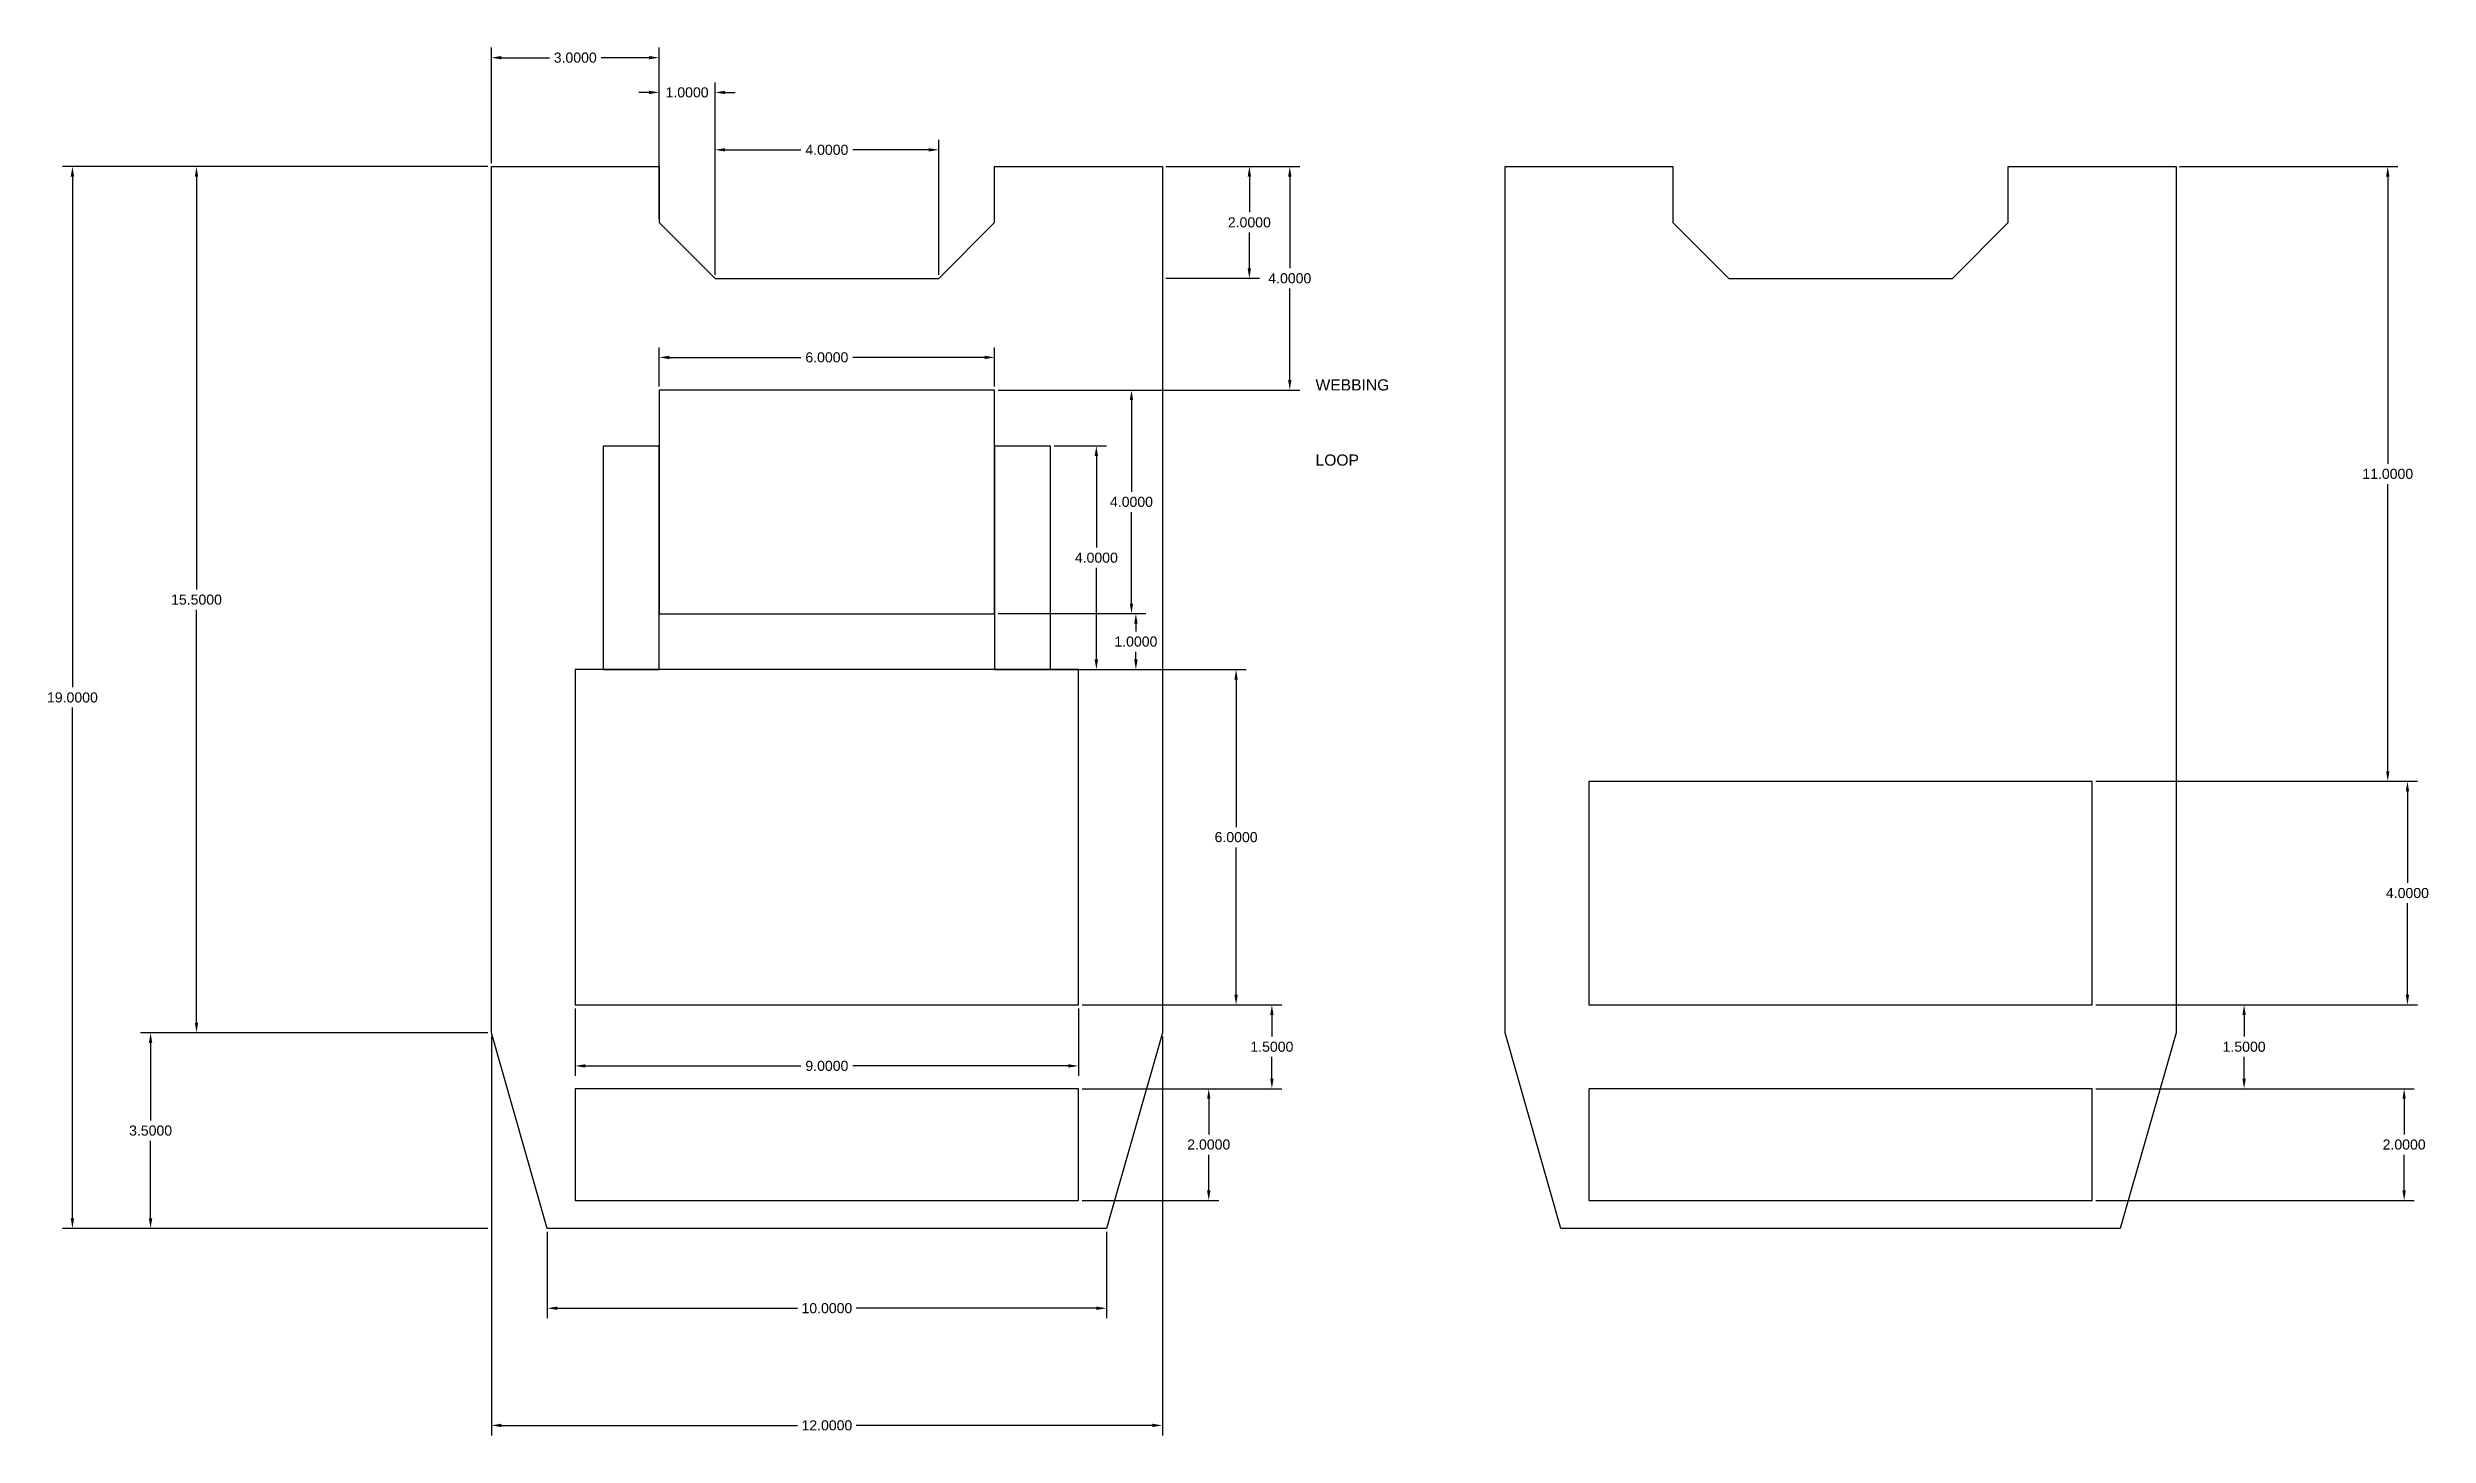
# Model space of a CAD drawing. Header units: inches. Extents: x 297.3 to 339.9, y 305.7 to 330.5.
import ezdxf

# ---------------------------------------------------------------- set-up
doc = ezdxf.new("R2010")
doc.units = ezdxf.units.IN
doc.header["$MEASUREMENT"] = 0
doc.styles.get("Standard").update_dxf_attribs({"font": 'arial.ttf'})
doc.dimstyles.get("Standard").update_dxf_attribs({"dimtxt": 0.18, "dimasz": 0.18, "dimexe": 0.18, "dimexo": 0.0625, "dimgap": 0.09, "dimtad": 0, "dimtih": 1, "dimtoh": 1, "dimdec": 4, "dimzin": 0, "dimdsep": 46, "dimtxsty": 'Standard', "dimcen": 0.09, "dimadec": 0, "dimazin": 0, "dimtfac": 1, "dimtdec": 4, "dimtofl": 0, "dimtmove": 0, "dimatfit": 3, "dimfxl": 1, "dimtolj": 1, "dimtzin": 0, "dimarcsym": 0})

# ---------------------------------------------------------------- blocks, each defined once
blk = doc.blocks.new('*D11')
at = {"color": 0, "lineweight": -2, "transparency": 16777216}
for p, q in [((305.195, 328.366), (299.804, 328.366)), ((299.984, 328.186), (299.984, 320.798)), ((299.984, 313.046), (299.984, 320.434)), ((305.195, 312.866), (299.804, 312.866))]:
    blk.add_line(p, q, dxfattribs=at)
at = {"color": 0, "transparency": 16777216}
for points in [[(299.954, 328.186), (300.014, 328.186), (299.984, 328.366)], [(299.954, 313.046), (300.014, 313.046), (299.984, 312.866)]]:
    blk.add_solid(points, dxfattribs=at)
at = {"layer": 'Defpoints', "color": 0, "transparency": 16777216}
for p in [(305.257, 328.366), (299.984, 312.866), (305.257, 312.866)]:
    blk.add_point(p, dxfattribs=at)
at = {"color": 0, "transparency": 16777216, "insert": (299.984, 320.616), "char_height": 0.18, "attachment_point": 5}
blk.add_mtext('\\A1;15.5000', dxfattribs=at)
blk = doc.blocks.new('*D12')
at = {"color": 0, "lineweight": -2, "transparency": 16777216}
for p, q in [((305.257, 328.428), (305.257, 330.494)), ((308.257, 328.428), (308.257, 330.494)), ((305.437, 330.314), (306.294, 330.314)), ((308.077, 330.314), (307.221, 330.314))]:
    blk.add_line(p, q, dxfattribs=at)
at = {"color": 0, "transparency": 16777216}
for points in [[(305.437, 330.344), (305.437, 330.284), (305.257, 330.314)], [(308.077, 330.344), (308.077, 330.284), (308.257, 330.314)]]:
    blk.add_solid(points, dxfattribs=at)
at = {"layer": 'Defpoints', "color": 0, "transparency": 16777216}
for p in [(308.257, 330.314), (305.257, 328.366), (308.257, 328.366)]:
    blk.add_point(p, dxfattribs=at)
at = {"color": 0, "transparency": 16777216, "insert": (306.757, 330.314), "char_height": 0.18, "attachment_point": 5}
blk.add_mtext('\\A1;3.0000', dxfattribs=at)
blk = doc.blocks.new('*D13')
at = {"color": 0, "lineweight": -2, "transparency": 16777216}
for p, q in [((309.257, 326.428), (309.257, 328.845)), ((313.257, 326.428), (313.257, 328.845)), ((309.437, 328.665), (310.79, 328.665)), ((313.077, 328.665), (311.724, 328.665))]:
    blk.add_line(p, q, dxfattribs=at)
at = {"color": 0, "transparency": 16777216}
for points in [[(309.437, 328.695), (309.437, 328.635), (309.257, 328.665)], [(313.077, 328.695), (313.077, 328.635), (313.257, 328.665)]]:
    blk.add_solid(points, dxfattribs=at)
at = {"layer": 'Defpoints', "color": 0, "transparency": 16777216}
for p in [(313.257, 328.665), (309.257, 326.366), (313.257, 326.366)]:
    blk.add_point(p, dxfattribs=at)
at = {"color": 0, "transparency": 16777216, "insert": (311.257, 328.665), "char_height": 0.18, "attachment_point": 5}
blk.add_mtext('\\A1;4.0000', dxfattribs=at)
blk = doc.blocks.new('*D16')
at = {"color": 0, "lineweight": -2, "transparency": 16777216}
for p, q in [((315.82, 319.366), (318.755, 319.366)), ((318.575, 319.186), (318.575, 316.548)), ((318.575, 313.546), (318.575, 316.184)), ((315.82, 313.366), (318.755, 313.366))]:
    blk.add_line(p, q, dxfattribs=at)
at = {"color": 0, "transparency": 16777216}
for points in [[(318.545, 319.186), (318.605, 319.186), (318.575, 319.366)], [(318.545, 313.546), (318.605, 313.546), (318.575, 313.366)]]:
    blk.add_solid(points, dxfattribs=at)
at = {"layer": 'Defpoints', "color": 0, "transparency": 16777216}
for p in [(315.757, 319.366), (315.757, 313.366), (318.575, 313.366)]:
    blk.add_point(p, dxfattribs=at)
at = {"color": 0, "transparency": 16777216, "insert": (318.575, 316.366), "char_height": 0.18, "attachment_point": 5}
blk.add_mtext('\\A1;6.0000', dxfattribs=at)
blk = doc.blocks.new('*D17')
at = {"color": 0, "lineweight": -2, "transparency": 16777216}
for p, q in [((306.757, 313.303), (306.757, 312.094)), ((315.757, 313.303), (315.757, 312.094)), ((306.937, 312.274), (310.794, 312.274)), ((315.577, 312.274), (311.721, 312.274))]:
    blk.add_line(p, q, dxfattribs=at)
at = {"color": 0, "transparency": 16777216}
for points in [[(306.937, 312.304), (306.937, 312.244), (306.757, 312.274)], [(315.577, 312.304), (315.577, 312.244), (315.757, 312.274)]]:
    blk.add_solid(points, dxfattribs=at)
at = {"layer": 'Defpoints', "color": 0, "transparency": 16777216}
for p in [(306.757, 313.366), (315.757, 313.366), (315.757, 312.274)]:
    blk.add_point(p, dxfattribs=at)
at = {"color": 0, "transparency": 16777216, "insert": (311.257, 312.274), "char_height": 0.18, "attachment_point": 5}
blk.add_mtext('\\A1;9.0000', dxfattribs=at)
blk = doc.blocks.new('*D18')
at = {"color": 0, "lineweight": -2, "transparency": 16777216}
for p, q in [((315.32, 323.366), (316.256, 323.366)), ((316.076, 323.186), (316.076, 321.548)), ((316.076, 319.546), (316.076, 321.184)), ((315.32, 319.366), (316.256, 319.366))]:
    blk.add_line(p, q, dxfattribs=at)
at = {"color": 0, "transparency": 16777216}
for points in [[(316.046, 323.186), (316.106, 323.186), (316.076, 323.366)], [(316.046, 319.546), (316.106, 319.546), (316.076, 319.366)]]:
    blk.add_solid(points, dxfattribs=at)
at = {"layer": 'Defpoints', "color": 0, "transparency": 16777216}
for p in [(315.257, 323.366), (315.257, 319.366), (316.076, 319.366)]:
    blk.add_point(p, dxfattribs=at)
at = {"color": 0, "transparency": 16777216, "insert": (316.076, 321.366), "char_height": 0.18, "attachment_point": 5}
blk.add_mtext('\\A1;4.0000', dxfattribs=at)
blk = doc.blocks.new('*D19')
at = {"color": 0, "lineweight": -2, "transparency": 16777216}
for p, q in [((314.32, 324.366), (316.884, 324.366)), ((316.704, 324.186), (316.704, 322.548)), ((316.704, 320.546), (316.704, 322.184)), ((314.32, 320.366), (316.884, 320.366))]:
    blk.add_line(p, q, dxfattribs=at)
at = {"color": 0, "transparency": 16777216}
for points in [[(316.674, 324.186), (316.734, 324.186), (316.704, 324.366)], [(316.674, 320.546), (316.734, 320.546), (316.704, 320.366)]]:
    blk.add_solid(points, dxfattribs=at)
at = {"layer": 'Defpoints', "color": 0, "transparency": 16777216}
for p in [(314.257, 324.366), (314.257, 320.366), (316.704, 320.366)]:
    blk.add_point(p, dxfattribs=at)
at = {"color": 0, "transparency": 16777216, "insert": (316.704, 322.366), "char_height": 0.18, "attachment_point": 5}
blk.add_mtext('\\A1;4.0000', dxfattribs=at)
blk = doc.blocks.new('*D20')
at = {"color": 0, "lineweight": -2, "transparency": 16777216}
for p, q in [((308.257, 324.428), (308.257, 325.131)), ((308.437, 324.951), (310.794, 324.951)), ((314.077, 324.951), (311.721, 324.951)), ((314.257, 324.428), (314.257, 325.131))]:
    blk.add_line(p, q, dxfattribs=at)
at = {"color": 0, "transparency": 16777216}
for points in [[(308.437, 324.981), (308.437, 324.921), (308.257, 324.951)], [(314.077, 324.981), (314.077, 324.921), (314.257, 324.951)]]:
    blk.add_solid(points, dxfattribs=at)
at = {"layer": 'Defpoints', "color": 0, "transparency": 16777216}
for p in [(314.257, 324.951), (308.257, 324.366), (314.257, 324.366)]:
    blk.add_point(p, dxfattribs=at)
at = {"color": 0, "transparency": 16777216, "insert": (311.257, 324.951), "char_height": 0.18, "attachment_point": 5}
blk.add_mtext('\\A1;6.0000', dxfattribs=at)
blk = doc.blocks.new('*D21')
at = {"color": 0, "lineweight": -2, "transparency": 16777216}
for p, q in [((314.32, 320.366), (316.963, 320.366)), ((316.783, 320.186), (316.783, 320.048)), ((314.32, 319.366), (316.963, 319.366)), ((316.783, 319.546), (316.783, 319.684))]:
    blk.add_line(p, q, dxfattribs=at)
at = {"color": 0, "transparency": 16777216}
for points in [[(316.753, 320.186), (316.813, 320.186), (316.783, 320.366)], [(316.753, 319.546), (316.813, 319.546), (316.783, 319.366)]]:
    blk.add_solid(points, dxfattribs=at)
at = {"layer": 'Defpoints', "color": 0, "transparency": 16777216}
for p in [(314.257, 320.366), (314.257, 319.366), (316.783, 319.366)]:
    blk.add_point(p, dxfattribs=at)
at = {"color": 0, "transparency": 16777216, "insert": (316.783, 319.866), "char_height": 0.18, "attachment_point": 5}
blk.add_mtext('\\A1;1.0000', dxfattribs=at)
blk = doc.blocks.new('*D22')
at = {"color": 0, "lineweight": -2, "transparency": 16777216}
for p, q in [((317.32, 328.366), (318.992, 328.366)), ((318.812, 328.186), (318.812, 327.548)), ((318.812, 326.546), (318.812, 327.184)), ((317.32, 326.366), (318.992, 326.366))]:
    blk.add_line(p, q, dxfattribs=at)
at = {"color": 0, "transparency": 16777216}
for points in [[(318.782, 328.186), (318.842, 328.186), (318.812, 328.366)], [(318.782, 326.546), (318.842, 326.546), (318.812, 326.366)]]:
    blk.add_solid(points, dxfattribs=at)
at = {"layer": 'Defpoints', "color": 0, "transparency": 16777216}
for p in [(317.257, 328.366), (317.257, 326.366), (318.812, 326.366)]:
    blk.add_point(p, dxfattribs=at)
at = {"color": 0, "transparency": 16777216, "insert": (318.812, 327.366), "char_height": 0.18, "attachment_point": 5}
blk.add_mtext('\\A1;2.0000', dxfattribs=at)
blk = doc.blocks.new('*D24')
at = {"color": 0, "lineweight": -2, "transparency": 16777216}
for p, q in [((306.257, 309.303), (306.257, 307.758)), ((316.257, 309.303), (316.257, 307.758)), ((306.437, 307.938), (310.733, 307.938)), ((316.077, 307.938), (311.782, 307.938))]:
    blk.add_line(p, q, dxfattribs=at)
at = {"color": 0, "transparency": 16777216}
for points in [[(306.437, 307.968), (306.437, 307.908), (306.257, 307.938)], [(316.077, 307.968), (316.077, 307.908), (316.257, 307.938)]]:
    blk.add_solid(points, dxfattribs=at)
at = {"layer": 'Defpoints', "color": 0, "transparency": 16777216}
for p in [(306.257, 309.366), (316.257, 309.366), (316.257, 307.938)]:
    blk.add_point(p, dxfattribs=at)
at = {"color": 0, "transparency": 16777216, "insert": (311.257, 307.938), "char_height": 0.18, "attachment_point": 5}
blk.add_mtext('\\A1;10.0000', dxfattribs=at)
blk = doc.blocks.new('*D25')
at = {"color": 0, "lineweight": -2, "transparency": 16777216}
for p, q in [((305.257, 312.803), (305.257, 305.662)), ((317.257, 312.803), (317.257, 305.662)), ((305.437, 305.842), (310.733, 305.842)), ((317.077, 305.842), (311.782, 305.842))]:
    blk.add_line(p, q, dxfattribs=at)
at = {"color": 0, "transparency": 16777216}
for points in [[(305.437, 305.872), (305.437, 305.812), (305.257, 305.842)], [(317.077, 305.872), (317.077, 305.812), (317.257, 305.842)]]:
    blk.add_solid(points, dxfattribs=at)
at = {"layer": 'Defpoints', "color": 0, "transparency": 16777216}
for p in [(305.257, 312.866), (317.257, 312.866), (317.257, 305.842)]:
    blk.add_point(p, dxfattribs=at)
at = {"color": 0, "transparency": 16777216, "insert": (311.257, 305.842), "char_height": 0.18, "attachment_point": 5}
blk.add_mtext('\\A1;12.0000', dxfattribs=at)
blk = doc.blocks.new('*D26')
at = {"color": 0, "lineweight": -2, "transparency": 16777216}
for p, q in [((305.195, 328.366), (297.585, 328.366)), ((297.765, 328.186), (297.765, 319.048)), ((297.765, 309.546), (297.765, 318.684)), ((305.195, 309.366), (297.585, 309.366))]:
    blk.add_line(p, q, dxfattribs=at)
at = {"color": 0, "transparency": 16777216}
for points in [[(297.735, 328.186), (297.795, 328.186), (297.765, 328.366)], [(297.735, 309.546), (297.795, 309.546), (297.765, 309.366)]]:
    blk.add_solid(points, dxfattribs=at)
at = {"layer": 'Defpoints', "color": 0, "transparency": 16777216}
for p in [(305.257, 328.366), (297.765, 309.366), (305.257, 309.366)]:
    blk.add_point(p, dxfattribs=at)
at = {"color": 0, "transparency": 16777216, "insert": (297.765, 318.866), "char_height": 0.18, "attachment_point": 5}
blk.add_mtext('\\A1;19.0000', dxfattribs=at)
blk = doc.blocks.new('*D27')
at = {"color": 0, "lineweight": -2, "transparency": 16777216}
for p, q in [((305.195, 312.866), (298.983, 312.866)), ((299.163, 312.686), (299.163, 311.298)), ((299.163, 309.546), (299.163, 310.934)), ((305.195, 309.366), (298.983, 309.366))]:
    blk.add_line(p, q, dxfattribs=at)
at = {"color": 0, "transparency": 16777216}
for points in [[(299.133, 312.686), (299.193, 312.686), (299.163, 312.866)], [(299.133, 309.546), (299.193, 309.546), (299.163, 309.366)]]:
    blk.add_solid(points, dxfattribs=at)
at = {"layer": 'Defpoints', "color": 0, "transparency": 16777216}
for p in [(305.257, 312.866), (299.163, 309.366), (305.257, 309.366)]:
    blk.add_point(p, dxfattribs=at)
at = {"color": 0, "transparency": 16777216, "insert": (299.163, 311.116), "char_height": 0.18, "attachment_point": 5}
blk.add_mtext('\\A1;3.5000', dxfattribs=at)
blk = doc.blocks.new('*D29')
at = {"color": 0, "lineweight": -2, "transparency": 16777216}
for p, q in [((315.82, 311.866), (318.266, 311.866)), ((318.086, 311.686), (318.086, 311.048)), ((318.086, 310.046), (318.086, 310.684)), ((315.82, 309.866), (318.266, 309.866))]:
    blk.add_line(p, q, dxfattribs=at)
at = {"color": 0, "transparency": 16777216}
for points in [[(318.056, 311.686), (318.116, 311.686), (318.086, 311.866)], [(318.056, 310.046), (318.116, 310.046), (318.086, 309.866)]]:
    blk.add_solid(points, dxfattribs=at)
at = {"layer": 'Defpoints', "color": 0, "transparency": 16777216}
for p in [(315.757, 311.866), (315.757, 309.866), (318.086, 309.866)]:
    blk.add_point(p, dxfattribs=at)
at = {"color": 0, "transparency": 16777216, "insert": (318.086, 310.866), "char_height": 0.18, "attachment_point": 5}
blk.add_mtext('\\A1;2.0000', dxfattribs=at)
blk = doc.blocks.new('*D30')
at = {"color": 0, "lineweight": -2, "transparency": 16777216}
for p, q in [((317.32, 328.366), (319.715, 328.366)), ((319.535, 328.186), (319.535, 326.548)), ((319.535, 324.546), (319.535, 326.184)), ((314.32, 324.366), (319.715, 324.366))]:
    blk.add_line(p, q, dxfattribs=at)
at = {"color": 0, "transparency": 16777216}
for points in [[(319.505, 328.186), (319.565, 328.186), (319.535, 328.366)], [(319.505, 324.546), (319.565, 324.546), (319.535, 324.366)]]:
    blk.add_solid(points, dxfattribs=at)
at = {"layer": 'Defpoints', "color": 0, "transparency": 16777216}
for p in [(317.257, 328.366), (314.257, 324.366), (319.535, 324.366)]:
    blk.add_point(p, dxfattribs=at)
at = {"color": 0, "transparency": 16777216, "insert": (319.535, 326.366), "char_height": 0.18, "attachment_point": 5}
blk.add_mtext('\\A1;4.0000', dxfattribs=at)
blk = doc.blocks.new('*D31')
at = {"color": 0, "lineweight": -2, "transparency": 16777216}
for p, q in [((308.077, 329.692), (307.897, 329.692)), ((308.257, 327.428), (308.257, 329.872)), ((309.257, 327.428), (309.257, 329.872)), ((309.437, 329.692), (309.617, 329.692))]:
    blk.add_line(p, q, dxfattribs=at)
at = {"color": 0, "transparency": 16777216}
for points in [[(308.077, 329.722), (308.077, 329.662), (308.257, 329.692)], [(309.437, 329.722), (309.437, 329.662), (309.257, 329.692)]]:
    blk.add_solid(points, dxfattribs=at)
at = {"layer": 'Defpoints', "color": 0, "transparency": 16777216}
for p in [(309.257, 329.692), (308.257, 327.366), (309.257, 327.366)]:
    blk.add_point(p, dxfattribs=at)
at = {"color": 0, "transparency": 16777216, "insert": (308.757, 329.692), "char_height": 0.18, "attachment_point": 5}
blk.add_mtext('\\A1;1.0000', dxfattribs=at)
blk = doc.blocks.new('*D33')
at = {"color": 0, "lineweight": -2, "transparency": 16777216}
for p, q in [((315.82, 313.366), (319.395, 313.366)), ((319.215, 313.186), (319.215, 312.798)), ((319.215, 312.046), (319.215, 312.434)), ((315.82, 311.866), (319.395, 311.866))]:
    blk.add_line(p, q, dxfattribs=at)
at = {"color": 0, "transparency": 16777216}
for points in [[(319.185, 313.186), (319.245, 313.186), (319.215, 313.366)], [(319.185, 312.046), (319.245, 312.046), (319.215, 311.866)]]:
    blk.add_solid(points, dxfattribs=at)
at = {"layer": 'Defpoints', "color": 0, "transparency": 16777216}
for p in [(315.757, 313.366), (315.757, 311.866), (319.215, 311.866)]:
    blk.add_point(p, dxfattribs=at)
at = {"color": 0, "transparency": 16777216, "insert": (319.215, 312.616), "char_height": 0.18, "attachment_point": 5}
blk.add_mtext('\\A1;1.5000', dxfattribs=at)
blk = doc.blocks.new('*D35')
at = {"color": 0, "lineweight": -2, "transparency": 16777216}
for p, q in [((335.447, 317.366), (339.702, 317.366)), ((339.522, 317.186), (339.522, 315.548)), ((339.522, 313.546), (339.522, 315.184)), ((333.947, 313.366), (339.702, 313.366))]:
    blk.add_line(p, q, dxfattribs=at)
at = {"color": 0, "transparency": 16777216}
for points in [[(339.492, 317.186), (339.552, 317.186), (339.522, 317.366)], [(339.492, 313.546), (339.552, 313.546), (339.522, 313.366)]]:
    blk.add_solid(points, dxfattribs=at)
at = {"layer": 'Defpoints', "color": 0, "transparency": 16777216}
for p in [(335.384, 317.366), (333.884, 313.366), (339.522, 313.366)]:
    blk.add_point(p, dxfattribs=at)
at = {"color": 0, "transparency": 16777216, "insert": (339.522, 315.366), "char_height": 0.18, "attachment_point": 5}
blk.add_mtext('\\A1;4.0000', dxfattribs=at)
blk = doc.blocks.new('*D36')
at = {"color": 0, "lineweight": -2, "transparency": 16777216}
for p, q in [((333.947, 311.866), (339.643, 311.866)), ((339.463, 311.686), (339.463, 311.048)), ((339.463, 310.046), (339.463, 310.684)), ((333.947, 309.866), (339.643, 309.866))]:
    blk.add_line(p, q, dxfattribs=at)
at = {"color": 0, "transparency": 16777216}
for points in [[(339.433, 311.686), (339.493, 311.686), (339.463, 311.866)], [(339.433, 310.046), (339.493, 310.046), (339.463, 309.866)]]:
    blk.add_solid(points, dxfattribs=at)
at = {"layer": 'Defpoints', "color": 0, "transparency": 16777216}
for p in [(333.884, 311.866), (333.884, 309.866), (339.463, 309.866)]:
    blk.add_point(p, dxfattribs=at)
at = {"color": 0, "transparency": 16777216, "insert": (339.463, 310.866), "char_height": 0.18, "attachment_point": 5}
blk.add_mtext('\\A1;2.0000', dxfattribs=at)
blk = doc.blocks.new('*D37')
at = {"color": 0, "lineweight": -2, "transparency": 16777216}
for p, q in [((333.947, 313.366), (336.781, 313.366)), ((336.601, 313.186), (336.601, 312.798)), ((336.601, 312.046), (336.601, 312.434)), ((333.947, 311.866), (336.781, 311.866))]:
    blk.add_line(p, q, dxfattribs=at)
at = {"color": 0, "transparency": 16777216}
for points in [[(336.571, 313.186), (336.631, 313.186), (336.601, 313.366)], [(336.571, 312.046), (336.631, 312.046), (336.601, 311.866)]]:
    blk.add_solid(points, dxfattribs=at)
at = {"layer": 'Defpoints', "color": 0, "transparency": 16777216}
for p in [(333.884, 313.366), (333.884, 311.866), (336.601, 311.866)]:
    blk.add_point(p, dxfattribs=at)
at = {"color": 0, "transparency": 16777216, "insert": (336.601, 312.616), "char_height": 0.18, "attachment_point": 5}
blk.add_mtext('\\A1;1.5000', dxfattribs=at)
blk = doc.blocks.new('*D38')
at = {"color": 0, "lineweight": -2, "transparency": 16777216}
for p, q in [((335.447, 328.366), (339.35, 328.366)), ((339.17, 328.186), (339.17, 323.048)), ((339.17, 317.546), (339.17, 322.684)), ((333.947, 317.366), (339.35, 317.366))]:
    blk.add_line(p, q, dxfattribs=at)
at = {"color": 0, "transparency": 16777216}
for points in [[(339.14, 328.186), (339.2, 328.186), (339.17, 328.366)], [(339.14, 317.546), (339.2, 317.546), (339.17, 317.366)]]:
    blk.add_solid(points, dxfattribs=at)
at = {"layer": 'Defpoints', "color": 0, "transparency": 16777216}
for p in [(335.384, 328.366), (339.17, 328.366), (333.884, 317.366)]:
    blk.add_point(p, dxfattribs=at)
at = {"color": 0, "transparency": 16777216, "insert": (339.17, 322.866), "char_height": 0.18, "attachment_point": 5}
blk.add_mtext('\\A1;11.0000', dxfattribs=at)

msp = doc.modelspace()

# ---------------------------------------------------------------- linework, layer by layer
at = {"color": 152, "true_color": 0x2776bb}
for p, q in [((305.25734, 312.8656), (305.25734, 328.3656)), ((305.25734, 328.3656), (308.25734, 328.3656)), ((308.25734, 328.3656), (308.25734, 327.3656)), ((314.25734, 327.3656), (314.25734, 328.3656)), ((314.25734, 328.3656), (317.25734, 328.3656)), ((317.25734, 328.3656), (317.25734, 312.8656)), ((323.38428, 312.8656), (323.38428, 328.3656)), ((323.38428, 328.3656), (326.38428, 328.3656)), ((326.38428, 328.3656), (326.38428, 327.3656)), ((332.38428, 327.3656), (332.38428, 328.3656)), ((332.38428, 328.3656), (335.38428, 328.3656)), ((335.38428, 328.3656), (335.38428, 312.8656)), ((308.25734, 327.3656), (309.25734, 326.3656)), ((313.25734, 326.3656), (314.25734, 327.3656)), ((326.38428, 327.3656), (327.38428, 326.3656)), ((331.38428, 326.3656), (332.38428, 327.3656)), ((309.25734, 326.3656), (313.25734, 326.3656)), ((327.38428, 326.3656), (331.38428, 326.3656)), ((306.25734, 309.3656), (305.25734, 312.8656)), ((317.25734, 312.8656), (316.25734, 309.3656)), ((324.38428, 309.3656), (323.38428, 312.8656)), ((335.38428, 312.8656), (334.38428, 309.3656)), ((316.25734, 309.3656), (306.25734, 309.3656)), ((334.38428, 309.3656), (324.38428, 309.3656))]:
    msp.add_line(p, q, dxfattribs=at)
for p, q in [((308.25734, 327.3656), (309.25734, 326.3656)), ((314.25734, 327.3656), (313.25734, 326.3656))]:
    msp.add_line(p, q)
at = {"color": 30, "true_color": 0xf8991e}
for points in [[(308.25734, 320.3656), (314.25734, 320.3656), (314.25734, 324.3656), (308.25734, 324.3656)], [(306.75734, 313.3656), (315.75734, 313.3656), (315.75734, 319.3656), (306.75734, 319.3656)], [(324.88428, 313.3656), (333.88428, 313.3656), (333.88428, 317.3656), (324.88428, 317.3656)], [(306.75734, 309.8656), (315.75734, 309.8656), (315.75734, 311.8656), (306.75734, 311.8656)], [(324.88428, 309.8656), (333.88428, 309.8656), (333.88428, 311.8656), (324.88428, 311.8656)]]:
    msp.add_lwpolyline(points, close=True, dxfattribs=at)
at = {"color": 85, "true_color": 0x58ba48}
for points in [[(307.25734, 319.3656), (308.25734, 319.3656), (308.25734, 323.3656), (307.25734, 323.3656)], [(314.25734, 319.3656), (315.25734, 319.3656), (315.25734, 323.3656), (314.25734, 323.3656)]]:
    msp.add_lwpolyline(points, close=True, dxfattribs=at)

# ---------------------------------------------------------------- texts
at = {"insert": (319.99545, 324.55906), "char_height": 0.2, "attachment_point": 1}
msp.add_mtext_dynamic_manual_height_columns('{\\C85;\\c4766296;WEBBING}', width=0.7605144, gutter_width=1, heights=[0], dxfattribs=at)
at = {"color": 30, "true_color": 0xf8991e, "insert": (319.99545, 323.2146), "char_height": 0.2, "attachment_point": 1}
msp.add_mtext_dynamic_manual_height_columns('LOOP', width=6.1052405, gutter_width=1, heights=[0], dxfattribs=at)

# ---------------------------------------------------------------- dimensions: what is measured, and where the dimension line sits
for base, p1, p2, picture, middle in [((308.25734, 330.31435), (305.25734, 328.3656), (308.25734, 328.3656), '*D12', (306.75734, 330.31435)), ((313.25734, 328.66459), (309.25734, 326.3656), (313.25734, 326.3656), '*D13', (311.25734, 328.66459)), ((314.25734, 324.95127), (308.25734, 324.3656), (314.25734, 324.3656), '*D20', (311.25734, 324.95127)), ((315.75734, 312.27388), (306.75734, 313.3656), (315.75734, 313.3656), '*D17', (311.25734, 312.27388)), ((317.25734, 305.8425), (305.25734, 312.8656), (317.25734, 312.8656), '*D25', (311.25734, 305.8425)), ((316.25734, 307.9377), (306.25734, 309.3656), (316.25734, 309.3656), '*D24', (311.25734, 307.9377))]:
    dim = msp.add_linear_dim(base=base, p1=p1, p2=p2, dimstyle='Standard')
    dim.commit()
    dim.dimension.update_dxf_attribs({"geometry": picture, "text_midpoint": middle})
at = {"color": 7}
dim = msp.add_linear_dim(base=(309.25734, 329.69176), p1=(308.25734, 327.3656), p2=(309.25734, 327.3656), dimstyle='Standard', dxfattribs=at)
dim.commit()
dim.dimension.update_dxf_attribs({"geometry": '*D31', "text_midpoint": (308.75734, 329.69176)})
for base, p1, p2, picture, middle in [((297.76452, 309.3656), (305.25734, 328.3656), (305.25734, 309.3656), '*D26', (297.76452, 318.8656)), ((299.98405, 312.8656), (305.25734, 328.3656), (305.25734, 312.8656), '*D11', (299.98405, 320.6156)), ((318.81151, 326.3656), (317.25734, 328.3656), (317.25734, 326.3656), '*D22', (318.81151, 327.3656)), ((316.70441, 320.3656), (314.25734, 324.3656), (314.25734, 320.3656), '*D19', (316.70441, 322.3656)), ((316.07561, 319.3656), (315.25734, 323.3656), (315.25734, 319.3656), '*D18', (316.07561, 321.3656)), ((316.78277, 319.3656), (314.25734, 320.3656), (314.25734, 319.3656), '*D21', (316.78277, 319.8656)), ((318.57459, 313.3656), (315.75734, 319.3656), (315.75734, 313.3656), '*D16', (318.57459, 316.3656)), ((299.16347, 309.3656), (305.25734, 312.8656), (305.25734, 309.3656), '*D27', (299.16347, 311.1156)), ((318.08568, 309.8656), (315.75734, 311.8656), (315.75734, 309.8656), '*D29', (318.08568, 310.8656))]:
    dim = msp.add_linear_dim(base=base, p1=p1, p2=p2, angle=90, dimstyle='Standard')
    dim.commit()
    dim.dimension.update_dxf_attribs({"geometry": picture, "text_midpoint": middle})
dim = msp.add_linear_dim(base=(319.53497, 324.3656), p1=(317.25734, 328.3656), p2=(314.25734, 324.3656), angle=90, dimstyle='Standard', dxfattribs=at)
dim.commit()
dim.dimension.update_dxf_attribs({"geometry": '*D30', "text_midpoint": (319.53497, 326.3656), "dimtype": 160})
for base, p1, p2, picture, middle in [((339.17014, 328.3656), (333.88428, 317.3656), (335.38428, 328.3656), '*D38', (339.17014, 322.8656)), ((339.52168, 313.3656), (335.38428, 317.3656), (333.88428, 313.3656), '*D35', (339.52168, 315.3656)), ((319.21454, 311.8656), (315.75734, 313.3656), (315.75734, 311.8656), '*D33', (319.21454, 312.6156)), ((336.60099, 311.8656), (333.88428, 313.3656), (333.88428, 311.8656), '*D37', (336.60099, 312.6156)), ((339.46283, 309.8656), (333.88428, 311.8656), (333.88428, 309.8656), '*D36', (339.46283, 310.8656))]:
    dim = msp.add_linear_dim(base=base, p1=p1, p2=p2, angle=90, dimstyle='Standard', dxfattribs=at)
    dim.commit()
    dim.dimension.update_dxf_attribs({"geometry": picture, "text_midpoint": middle})

doc.saveas('drawing.dxf')
